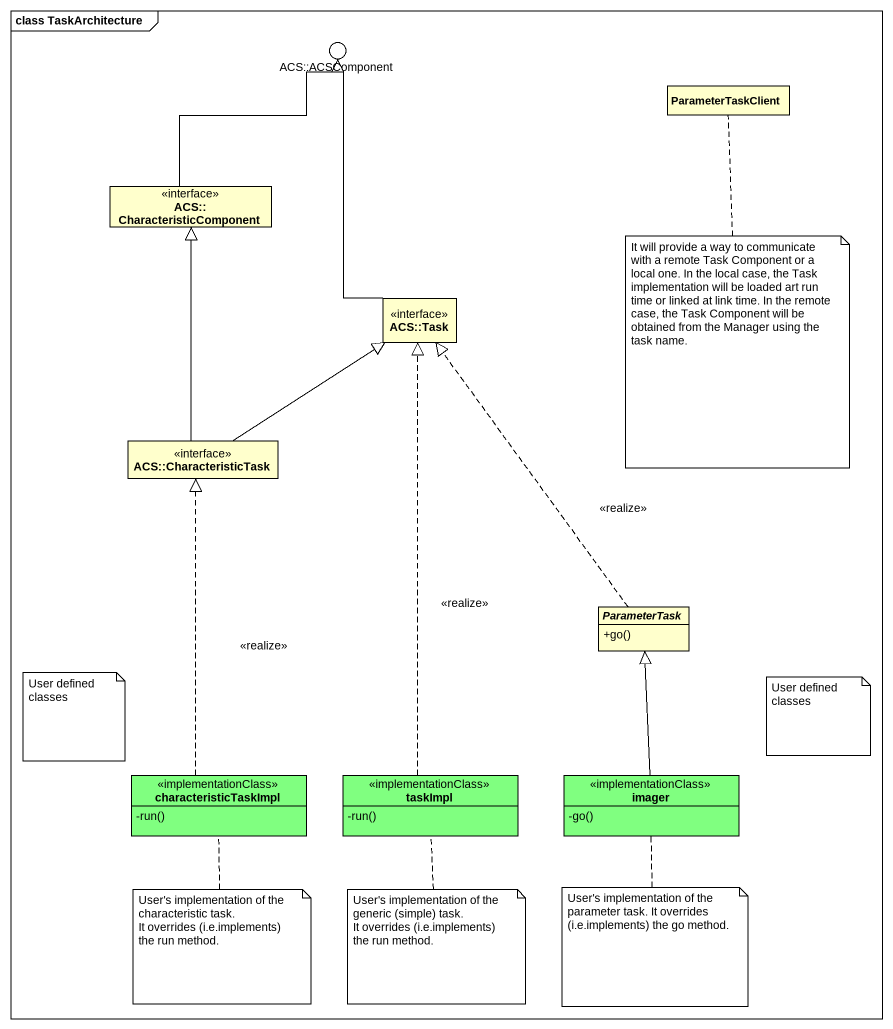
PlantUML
@startuml
mainframe class TaskArchitecture
allowmixing
hide circle
hide empty members
skinparam classAttributeIconSize 0
() "ACS::ACSComponent" as ACS_ACSComponent #FFFFCC
class ParameterTaskClient #FFFFCC
interface "ACS:: CharacteristicComponent" as ACS_CharacteristicComponent #FFFFCC
interface "ACS::Task" as ACS_Task #FFFFCC
interface "ACS::CharacteristicTask" as ACS_CharacteristicTask #FFFFCC
abstract class ParameterTask #FFFFCC {
  +go()
}
class characteristicTaskImpl <<implementationClass>> #80FF80 {
  -run()
}
class taskImpl <<implementationClass>> #80FF80 {
  -run()
}
class imager <<implementationClass>> #80FF80 {
  -go()
}
ACS_CharacteristicComponent -up-|> ACS_ACSComponent
ACS_Task -up-|> ACS_ACSComponent
ACS_CharacteristicTask -up-|> ACS_CharacteristicComponent
ACS_CharacteristicTask -up-|> ACS_Task
ParameterTask .up.|> ACS_Task : <<realize>>
characteristicTaskImpl .up.|> ACS_CharacteristicTask : <<realize>>
taskImpl .up.|> ACS_Task : <<realize>>
imager -up-|> ParameterTask
note bottom of ParameterTaskClient : It will provide a way to communicate with a remote Task Component or a local one. In the local case, the Task implementation will be loaded art run time or linked at link time. In the remote case, the Task Component will be obtained from the Manager using the task name.
note as N2
  User defined classes
end note
note as N3
  User defined classes
end note
note bottom of characteristicTaskImpl
  User's implementation of the characteristic task.
  It overrides (i.e.implements) the run method.
end note
note bottom of taskImpl
  User's implementation of the generic (simple) task.
  It overrides (i.e.implements) the run method.
end note
note bottom of imager : User's implementation of the parameter task. It overrides (i.e.implements) the go method.
@enduml
